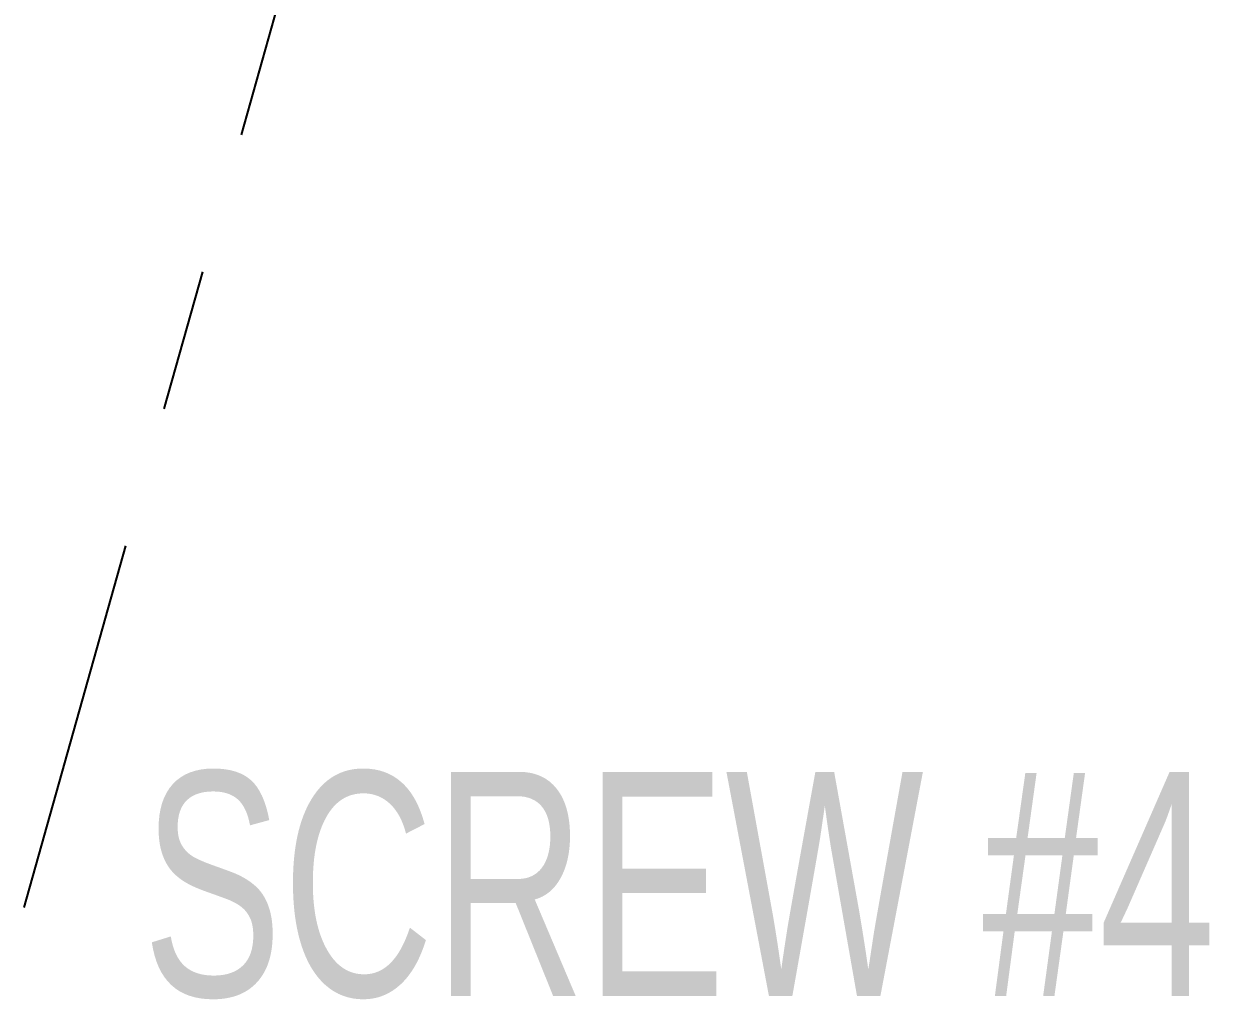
# Model space of a CAD drawing. Header units: inches. Extents: x 0.2 to 16.3, y 0.2 to 11.5.
# Drawn here: x 1.912 to 2.745, y 6.008 to 6.693 of the extents above; entities that cross this region are included whole.
import ezdxf

# ---------------------------------------------------------------- set-up
doc = ezdxf.new("R2010")
doc.units = ezdxf.units.IN
doc.header["$MEASUREMENT"] = 0
doc.linetypes.add('CENTERX2', pattern=[0.8, 0.5, -0.1, 0.1, -0.1])
doc.layers.add('CENTER_LINE', color=7, linetype='CENTERX2')
doc.styles.add('SLDTEXTSTYLE0', font='TXT', dxfattribs={"width": 0.7})
doc.dimstyles.new('SLDDIMSTYLE6', dxfattribs={"dimtxt": 0.18, "dimasz": 0.13, "dimexe": 0, "dimexo": 0.0625, "dimgap": 0, "dimtad": 0, "dimtih": 1, "dimtoh": 1, "dimdec": 0, "dimrnd": 1e-09, "dimzin": 0, "dimdsep": 46, "dimtxsty": 'Standard', "dimsah": 1, "dimcen": 0.09, "dimadec": 0, "dimazin": 0, "dimtfac": 0.13, "dimtdec": 0, "dimtofl": 0, "dimtmove": 0, "dimatfit": 3, "dimfxl": 1, "dimfrac": 2, "dimtolj": 1, "dimtzin": 0, "dimarcsym": 0})

# ---------------------------------------------------------------- blocks, each defined once
blk = doc.blocks.new('SW_NOTE_0_7')
at = {"layer": 'CENTER_LINE', "color": 0, "insert": (0.08327, 0.09534), "char_height": 0.15748, "attachment_point": 1, "style": 'SLDTEXTSTYLE0'}
blk.add_mtext('SCREW #4', dxfattribs=at)

msp = doc.modelspace()

# ---------------------------------------------------------------- block references
at = {"layer": 'CENTER_LINE'}
msp.add_blockref('SW_NOTE_0_7', (1.91211, 6.07247), dxfattribs=at)

# ---------------------------------------------------------------- leaders
msp.add_leader([(2.20009, 7.0966), (1.91211, 6.07247)], dimstyle='SLDDIMSTYLE6', dxfattribs=at)

doc.saveas('drawing.dxf')
